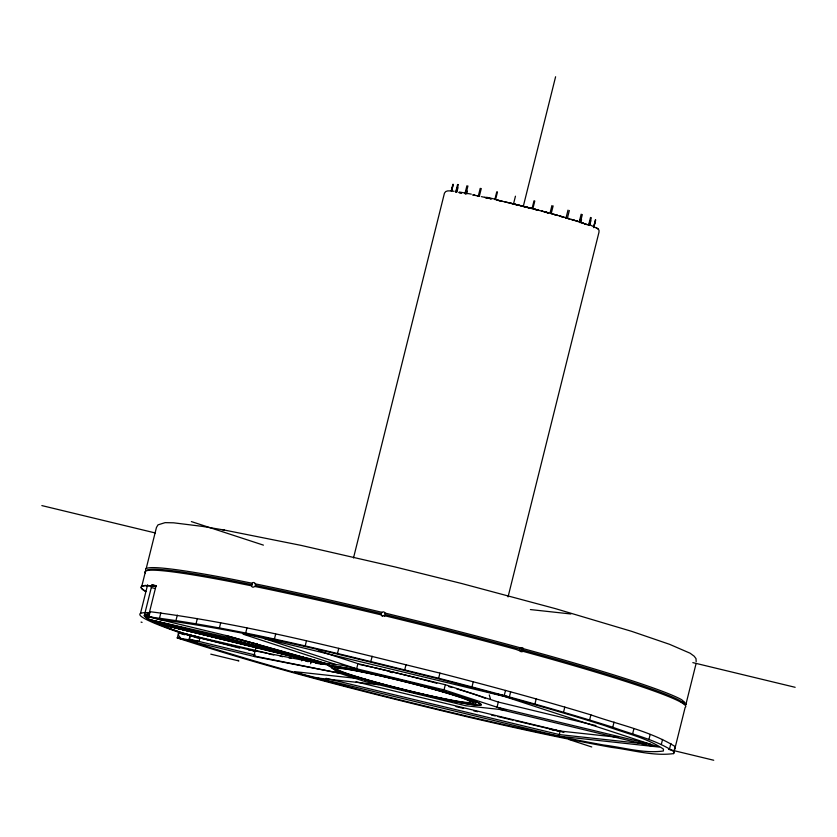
<?xml version="1.0" encoding="UTF-8"?>
<svg xmlns="http://www.w3.org/2000/svg" width="837" height="837" viewBox="0 0 837 837"><rect width="100%" height="100%" fill="white"/><g stroke="black" fill="none" stroke-linecap="round" stroke-linejoin="round"><path stroke-width="1.26" d="M382.132 615.823L384.989 615.237L384.926 612.862A2.019 2.019 -38.8 0 0 383.21 611.868L381.881 612.318L349.657 604.659A278.648 15.558 14 0 0 257.817 584.383L255.17 583.849A2.406 1.841 -72.2 0 0 252.24 583.169L251.55 585.921A2.406 1.841 -72.2 0 0 254.479 586.496L255.976 585.461L258.246 585.91A277.319 15.484 14 0 1 349.657 606.103L381.358 613.626L381.233 614.881L382.865 616.252L381.923 615.718M520.237 648.539L519.85 649.711L521.022 651.385A1.998 1.81 -83 0 0 522.382 651.584L523.439 648.602A1.998 1.81 -83 0 0 521.399 647.765L520.499 648.319M184.475 634.739L178.626 632.803L177.35 637.94C273.511 669.454 371.795 694.03 470.174 717.518C517.109 728.389 564.159 738.809 611.575 747.378C632.071 749.837 652.944 756.407 673.639 753.593L675.03 746.478C649.449 730.732 618.993 724.811 590.891 714.871C540.911 699.753 490.492 686.131 439.927 673.105C343.902 649.774 247.898 624.13 149.708 611.659M674.915 748.456L675.03 746.478M683.881 701.511L683.264 703.635L683.724 701.5M520.248 647.576A1.998 1.81 -83 0 1 521.828 648.487L522.026 649.993L520.781 651.416A1.998 1.81 -83 0 1 520.3 651.552M381.358 613.626L381.881 612.318M141.777 586.298L145.554 571.148M146.193 568.585L156.446 527.488L158.015 524.851L165.119 522.644L173.573 522.811L202.303 526.368L224.473 530.072L300.996 545.368L395.284 567.005L461.522 583.473L555.601 608.687L631.684 631.349L669.61 644.333L690.086 653.205L694.176 656.198L696.007 658.646L696.164 661.711M145.732 591.571A278.648 15.558 14 0 1 146.088 585.649L156.069 585.712L148.327 616.785C246.549 629.246 342.584 654.9 438.64 678.242C497.021 693.318 555.276 709.033 612.768 727.238C633.17 734.844 655.434 739.437 673.754 751.616M140.449 613.542L147.636 584.739M177.35 637.94L254.866 656.637L339.163 673.115L363.624 681.109L465.77 705.748L505.977 710.132L444.039 689.866L341.894 665.227L326.022 663.5L225.98 635.513L144.257 615.802L151.947 584.99L156.111 585.973M159.564 617.915L160.85 612.778M160.202 618.606L159.951 619.589C253.768 631.82 345.545 656.156 437.322 678.525C493.474 693.026 549.511 708.133 604.816 725.648C624.444 732.961 645.861 737.387 663.479 749.094L663.364 751.009C643.465 753.708 623.377 747.389 603.676 745.024C558.059 736.78 512.799 726.757 467.653 716.294C374.034 693.967 280.541 670.552 188.984 640.744L190.261 635.607M176.032 620.248L177.308 615.111M177.182 637.888L199.06 641.456L199.938 637.93L239.591 648.11M188.817 640.692L190.093 635.555M196.078 623.607L197.365 618.47M219.409 627.938L220.696 622.801M245.649 633.18L246.936 628.043M255.829 647.074L256.436 644.647M254.866 656.637L253.893 655.926L256.99 643.486M274.379 639.248L275.666 634.111M305.16 646.049L306.436 640.912M301.686 660.853L302.722 656.689M307.493 661.481L308.267 658.363M310.632 663.772L311.667 659.608M353.507 557.934L444.457 193.127C445.975 189.455 451.195 191.307 454.114 191.275M451.237 190.962L452.88 184.36M451.509 190.909L453.152 184.297M451.624 191.003L452.995 185.5M337.489 653.467L338.765 648.33M455.684 192.165L457.609 184.454M456.05 191.882L457.148 187.478M456.416 192.238L458.341 184.527M456.824 192.186L457.923 187.781M466.91 185.793L464.995 193.504L466.962 193.828M465.309 193.985L466.125 190.69M466.01 193.671L467.925 185.971M466.732 193.274L467.287 191.066M318.311 650.694L357.922 663.647L356.635 668.784L263.822 638.411M473.397 195.073L478.314 196.015L480.239 188.304M481.275 188.513L479.35 196.224L478.314 196.015M370.864 661.387L372.151 656.25M494.834 199.551L496.759 191.84M495.546 199.708L497.471 191.997M502.357 201.267L496.686 199.97L513.52 203.893L515.446 196.193M404.763 669.694L406.039 664.557M523.251 206.54L555.601 76.753M534.006 200.817L532.091 208.518L532.866 208.716L534.78 201.016M551.928 205.557L550.003 213.268L563.761 217.128M553.131 205.892L551.217 213.602L557.411 215.35M438.64 678.242L439.927 673.105M444.039 689.866L445.315 684.729L357.922 663.647M559.89 216.061L566.084 217.808L568.009 210.108M578.064 221.502L567.402 218.206L569.327 210.505M581.171 214.157L579.246 221.868L580.397 222.244L582.322 214.544M579.696 222.558L580.522 219.263M580.711 222.736L581.537 219.43M471.974 686.915L473.261 681.778M590.535 217.442L588.61 225.143L589.384 225.456L591.309 217.746M589.018 225.101L590.116 220.696M589.75 225.174L590.849 220.769M593.527 227.434L595.452 219.733M593.653 227.528L595.295 220.926M593.799 227.633L595.714 219.922M508.049 596.907L598.999 232.131L599.01 230.196L597.744 228.616M445.315 684.729L498.318 702.065L497.032 707.202L650.391 744.198M504.24 695.557L505.517 690.42M510.633 691.833L509.356 696.97L498.318 694.344L502.451 695.401M520.771 651.196L515.759 649.324A278.648 15.558 14 0 0 416.292 623.46L384.424 615.655M534.916 704.043L536.193 698.905M563.521 712.235L564.797 707.098M354.689 678.19L294.436 671.63L303.58 674.622L558.907 736.194L560.183 731.057L618.334 737.366M589.604 720.008L590.891 714.871M612.768 727.238L614.044 722.101M632.636 733.808L633.912 728.671M648.884 739.615L650.171 734.478M661.282 744.564L662.559 739.427M669.61 748.592L670.887 743.455M673.639 753.593L685.158 707.37A278.648 15.558 14 0 0 546.435 657.809L520.886 650.736M696.049 663.699L685.806 704.796A278.648 15.558 14 0 0 685.921 702.808M149.781 613.96L145.575 614.839L145.471 616.743C161.499 627.206 180.53 632.699 198.997 637.239L184.956 633.85L266.93 653.09M146.088 585.649L155.619 586.329M328.92 665.75L330.27 665.771A79.808 4.457 14 0 1 444.175 691.592A79.808 4.457 14 0 1 458.969 702.41A79.808 4.457 14 0 1 338.305 671.651M329.004 665.813L330.51 665.844A79.536 4.436 14 0 1 444.039 691.571A79.536 4.436 14 0 1 458.791 702.358A79.536 4.436 14 0 1 338.525 671.703L335.658 670.678M522.079 649.46L523.46 649.554M521.859 650.454L523.219 650.548M521.577 650.872L523.073 650.977M520.781 651.416L522.393 651.531M154.249 618.198L155.609 618.334M530.386 609.566L570.855 613.971M317.997 678.096L378.366 684.666M645.882 743.967L559.304 734.583L326.012 678.326M558.907 736.194L659.148 747.064L504.083 696.353L248.756 634.781L243.096 634.174L336.087 664.599M459.419 192.625L461.616 192.939M458.864 192.594L461.313 192.96M222.119 529.685L224.473 530.072M683.421 701.322L681.778 699.784A278.648 15.558 14 0 0 547.074 655.245L523.491 648.717M459.293 191.997L471.304 194.132M180.792 638.254L178.595 635.503L178.459 632.751L248.704 649.679L327.895 664.996L157.461 623.523L328.282 664.316M144.257 615.802L150.754 616.942M268.865 653.979L273.835 654.952M280.175 656.187L282.76 656.689M288.985 657.903L291.475 658.384M305.871 661.188L308.34 661.669M315.298 663.03L321.67 664.275M253.893 655.926L339.163 673.115M473.177 194.99L475.228 195.398M252.178 583.253L231.577 579.141A278.648 15.558 14 0 0 146.077 570.562M252.366 584.739L232.142 580.69A277.319 15.484 14 0 0 147.155 570.185M251.539 585.816L230.939 581.705A278.648 15.558 14 0 0 145.439 573.136M254.532 586.423L257.179 586.946A278.648 15.558 14 0 1 349.019 607.233L381.233 614.881M549.731 729.079L563.583 731.936M481.442 196.653L487.814 198.003M485.303 197.501L491.256 198.777A73.384 4.101 14 0 0 488.996 198.306L491.329 198.777M486.527 197.26L495.044 199.143M255.159 643.58L149.446 619.652L329.108 664.348M504.627 201.79L513.52 203.893M389.843 672.069L392.333 672.655M456.008 706.627L463.604 708.437M473.732 710.833L477.529 711.743M491.455 715.039L495.253 715.949M497.785 716.545L512.966 720.155M515.498 720.751L557.275 730.67M41.85 505.59L155.295 532.96M692.837 662.622L795.15 687.303M384.361 615.969L384.675 616.346M681.726 701.772L683.766 702.264M681.37 701.866L683.41 702.369M681.653 702.076L683.703 702.567M681.297 702.18L683.348 702.672M681.58 702.379L683.62 702.871M152.01 584.728L156.069 585.712M151.309 587.553L155.368 588.537M498.318 702.065L595.913 725.606M328.073 664.683L157.461 623.523L322.151 663.877M141.076 622.111L142.07 622.351M668.533 749.345L713.731 760.247M500.17 709.494L653.237 746.416M248.484 649.648L257.294 651.406L255.17 650.788M189.382 639.133L255.264 655.026M356.049 681.831L560.183 731.057M210.778 654.157L238.869 660.937L237.928 660.247M248.704 649.679L255.86 651.416L254.95 650.757M514.65 204.176L532.091 208.518L514.755 204.207M385.072 613.082L416.931 620.887A278.648 15.558 14 0 1 516.408 646.76L520.959 647.995M385.428 614.609L416.606 622.247A277.319 15.484 14 0 1 515.602 647.995L519.746 649.156M314.932 660.184L149.446 619.652L320.55 661.805M533.943 208.999L536.119 209.564M534.09 209.041L538.986 210.349M541.434 210.997L548.779 212.943M541.685 211.029L549.051 212.996M523.24 650.077L546.132 656.438A277.319 15.484 14 0 1 684.31 703.781M337.991 672.373L326.671 664.107L225.948 635.492M151.141 617.068L160.066 619.6M564.849 217.442L566.084 217.808M567.402 218.206L569.599 218.865M571.797 219.514L577.969 221.439M191.359 521.577L263.414 545.128M568.668 739.406L591.749 746.97M581.359 222.558L583.263 223.186M198.348 638.286L184.642 633.797A268.51 14.993 14 0 1 149.342 613.845M184.276 634.153L180.666 632.96A273.343 15.254 14 0 1 150.315 612.663M581.579 222.663L587.438 224.734M584.341 223.573L587.595 224.734M590.796 225.268L598.298 229.024M596.593 227.779L597.137 228.177M326.022 663.5L326.671 664.107M255.17 583.849L255.976 585.461M489.289 694.919L490.419 698.864M513.834 204.123A71.584 3.997 14 0 1 518.804 205.337M523.784 206.572A71.584 3.997 14 0 1 530.009 208.141M534.948 209.407A71.584 3.997 14 0 1 538.599 210.369M544.594 211.96A71.584 3.997 14 0 1 548.099 212.901M559.723 216.145A71.584 3.997 14 0 1 563.332 217.191M565.634 217.871A71.584 3.997 14 0 1 568.961 218.865M472.832 194.99A73.384 4.101 14 0 1 475.018 195.408M477.289 195.858A73.384 4.101 14 0 1 479.643 196.339M484.56 197.354A73.384 4.101 14 0 1 486.747 197.825M497.147 200.116A73.384 4.101 14 0 1 500.767 200.943M510.696 203.265A73.384 4.101 14 0 1 526.149 207.063M527.268 207.335A73.384 4.101 14 0 1 536.13 209.616M537.375 209.941A73.384 4.101 14 0 1 542.334 211.248M544.772 211.897A73.384 4.101 14 0 1 548.381 212.87M554.22 214.471A73.384 4.101 14 0 1 557.599 215.423M571.409 219.461A73.384 4.101 14 0 1 574.548 220.434M576.913 221.177A73.384 4.101 14 0 1 580.208 222.244M581.474 222.673A73.384 4.101 14 0 1 584.948 223.877M359.795 664.547A87.759 4.896 14 0 1 372.863 667.392M374.097 667.675A87.759 4.896 14 0 1 436.799 683.264M448.778 686.591A87.759 4.896 14 0 1 452.179 687.564M456.688 688.882A87.759 4.896 14 0 1 485.397 698.34M145.805 591.309A278.648 15.558 14 0 1 146.151 585.387M564.096 732.093A268.51 14.993 14 0 1 550.212 729.236M149.363 615.75L145.575 614.839L149.373 615.77M366.627 679.539A68.937 3.85 14 0 0 470.572 702.337A68.937 3.85 14 0 0 374.296 674.591A68.937 3.85 14 0 0 366.627 679.539M363.76 679.079A74.231 4.143 14 0 0 475.709 703.635A74.231 4.143 14 0 0 372.026 673.754A74.231 4.143 14 0 0 363.76 679.079M365.194 679.309A71.584 3.997 14 0 0 473.146 702.986A71.584 3.997 14 0 0 373.156 674.172A71.584 3.997 14 0 0 365.194 679.309"/></g></svg>
